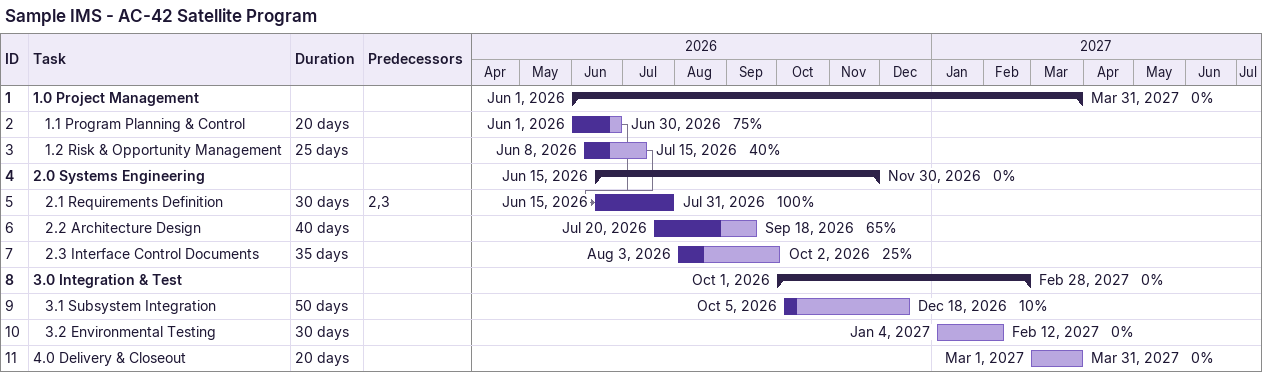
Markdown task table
Sample IMS - AC-42 Satellite Program

| ID | Level | Task | Duration | Start | Finish | Predecessors | % complete |
|---|---|---|---|---|---|---|---|
| 1 | 1 | **1.0 Project Management** |  | 2026-06-01 | 2027-03-31 |  | 0 |
| 2 | 2 | 1.1 Program Planning & Control | 20d | 2026-06-01 | 2026-06-30 |  | 75 |
| 3 | 2 | 1.2 Risk & Opportunity Management | 25d | 2026-06-08 | 2026-07-15 |  | 40 |
| 4 | 1 | **2.0 Systems Engineering** |  | 2026-06-15 | 2026-11-30 |  | 0 |
| 5 | 2 | 2.1 Requirements Definition | 30d | 2026-06-15 | 2026-07-31 | 2, 3 | 100 |
| 6 | 2 | 2.2 Architecture Design | 40d | 2026-07-20 | 2026-09-18 |  | 65 |
| 7 | 2 | 2.3 Interface Control Documents | 35d | 2026-08-03 | 2026-10-02 |  | 25 |
| 8 | 1 | **3.0 Integration & Test** |  | 2026-10-01 | 2027-02-28 |  | 0 |
| 9 | 2 | 3.1 Subsystem Integration | 50d | 2026-10-05 | 2026-12-18 |  | 10 |
| 10 | 2 | 3.2 Environmental Testing | 30d | 2027-01-04 | 2027-02-12 |  | 0 |
| 11 | 1 | 4.0 Delivery & Closeout | 20d | 2027-03-01 | 2027-03-31 |  | 0 |
